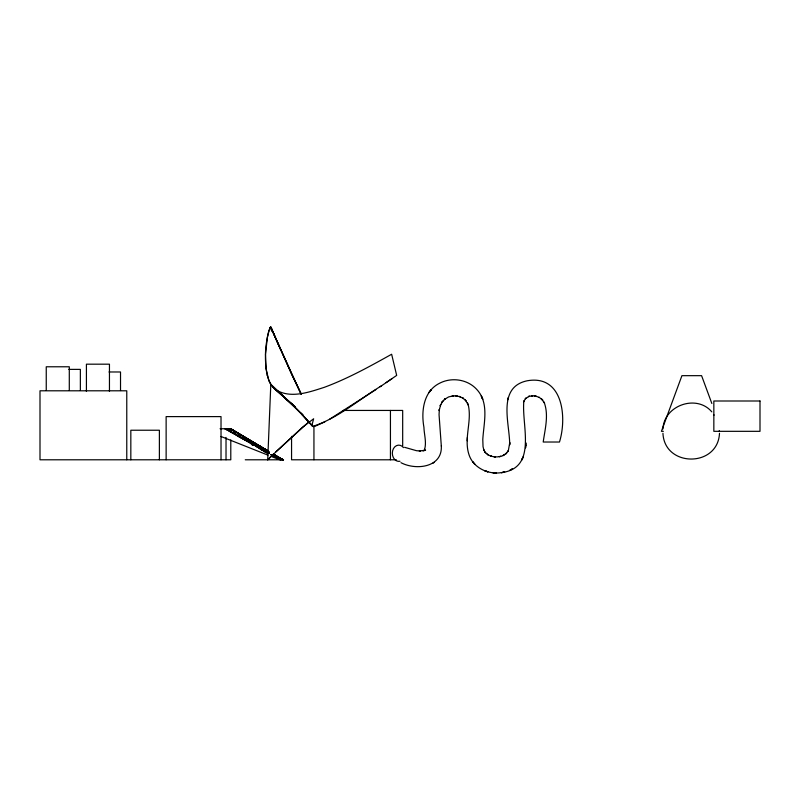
<?xml version="1.0" encoding="UTF-8"?>
<svg xmlns="http://www.w3.org/2000/svg" width="800" height="800" viewBox="0 0 800 800"><rect width="100%" height="100%" fill="white"/><g stroke="black" fill="none" stroke-linecap="round" stroke-linejoin="round"><path stroke-width="1.2" d="M400.97 462.68C415.85 470.58 442.59 467.58 441.31 445.87M441.31 446.02L439.06 414.71L439.34 409.36L439.18 410.57L440.72 404.47L440.17 405.77L442.83 401.07L441.89 402.27L445.52 398.59L444.24 399.54L448.63 396.92L453.69 395.77L452.16 395.94L457.17 395.96L455.73 395.76L460.53 396.88L459.3 396.4L463.58 398.55L462.57 397.85L466.02 400.84L465.27 399.96L468.47 405.23L467.48 402.96M270.8 384.59L267.72 459.79L270.4 457.16M523.58 401.94L523.88 400.92C521.18 426.18 538.87 470.55 497.93 472.98C486.12 473.54 473.53 467.1 469.32 455.62C463.21 438.99 472.38 421.26 468.14 404.48M467.36 437.45L467.23 440.79M525.72 445.75L525.84 442.82L525.8 443.79M719.49 433.29C717.94 467.62 664.49 467.62 662.94 433.29M662.97 428.93C663.82 405.59 696.48 393.77 711.81 411.85M539.15 397.3L542.83 400.19L541.09 398.5L544.54 403.05L544.07 402.14C548.99 414.91 545.03 429.02 543.21 442.02L559.48 442.02C567.15 417.26 562.94 374.4 527.14 380.79C496.61 387.26 509.88 423.75 509.69 444.88L509.78 442.52L508.34 450.67M425.24 450.37C424.46 450.43 424.66 450.49 424.16 450.66C427.03 443.26 424.14 434.88 423.92 427.24C421.04 411.39 423.45 391.22 439.54 383.27C451.3 377.05 467 379.17 476.25 388.89C489.61 402.5 483.73 422.79 482.79 439.62L483.04 446.68L484 450.54L483.63 449.63L485.59 452.92L484.93 452.06L488.17 454.91L487.11 454.19C492.06 457.56 498.86 457.77 504.12 455.01L502.82 455.67L506.75 452.97L505.71 453.97L508.43 450.5L507.83 451.7M508.25 397.49L507.65 399.79M424.8 449.29L424.34 450.43M523.72 401.47L525.91 398.1L525.22 398.71L529.56 396.19L528.36 396.51L532.76 395.75L531.43 395.77L536.1 396.15L534.76 395.83L539.27 397.37M270.14 327.43C264.87 342.65 264.24 359.63 267.18 375.42M271.67 331.2L270.6 327.02L268.75 331.04L267.39 337.12L265.54 354.14L265.95 368.26L268.9 380.79L270.6 384.19L274.41 388.77L295.09 406.72L272.37 386.67L293.48 405.81L270.6 384.19L303.23 415.5L291.1 403.32L302.04 414.65M267.72 459.79L273.32 454.31L282.98 459.79L273.39 454.2M273.04 454.59L302.57 427.17L313.64 418.78L312.13 424.51L312.66 426.41C337.96 418.33 358.94 399.46 381.56 385.76M275.99 451.74L308.41 422.23M392.08 378.57L380.09 386.76M432.64 463.42L434.18 462.37M386.09 382.67L396.67 375.4L391.64 354.25C369.8 366.44 347.8 378.62 324.29 387.33C308.68 392.32 289.21 399.43 274.41 388.77M375.82 389.65L329.46 419.31M510.95 469.67L512.57 468.83L509.64 470.32M324.9 421.84L314.93 426.3A15.51 2.86 -31.6 0 1 312.68 426.39L301.51 414.02L313.06 426.51M425.58 450.21L419.3 450.99L420.56 451.03L416.48 450.7L404.59 447.31M68.84 369.38L80.36 369.38L80.36 390.4M109.01 371.98L120.52 371.98L120.52 390.53M343.23 410.44L402.68 410.44L402.68 446.22M220.08 428.74L230.79 428.74L267.94 450.92M663.34 431.32L661.42 431.32L681.93 375.67L701.59 375.67L711.85 403.49M245.26 459.79L283.5 459.79L275.11 455.91M396.31 459.79L291.56 459.79L291.56 436.35M221.05 436.5L267.95 455.13M270.88 456.3L279.68 459.79M271.22 454.89L281.16 459.79L271.17 454.89M260.07 448.15L262.22 449.26M266.71 451.47L268.85 452.58M273.35 454.8L283.22 459.79L273.33 454.62M261.08 449.63L267.7 453.02M271.09 454.71L280.97 459.79M260.1 448.86L268.91 453.47L260.06 448.86M262.35 448.86L260.15 447.71L262.29 448.86M273.25 454.62L283.12 459.79L273.44 454.42M251.43 443.97L253.58 445.14M255.81 446.32L268.89 453.35M271.12 454.52L280.91 459.79L272.12 454.92M237.29 435.9L268.89 453.22M272.18 455.01L280.88 459.79L272.24 455.01M224.72 428.74L226.88 429.93M229.04 431.13L267.89 452.63M252.02 442.47L254.17 443.67M256.31 444.86L262.73 448.44M264.87 449.64L267.01 450.83M225.15 428.74L268.81 453.09M243.76 437.87L255.76 444.57M259.03 446.4L266.67 450.66M225.51 428.74L268.9 453.09L225.95 428.74M245.52 438.48L266.92 450.66M243.19 436.81L267.92 451.1L243.18 436.81M273.3 454.2L282.98 459.79M229.89 428.74L268.05 451.1M230.4 428.74L268.93 451.55M312.66 426.41L301.04 413.15M291.43 373.91L301.14 393.91M291.44 373.39L301.19 394M301.02 394.02L270.6 327.02M275.97 339.11L270.91 327.17L280.9 350.37M270.91 327.17L275.91 338.81M390.44 410.44L390.44 459.79M313.94 426.48L313.94 459.79M230.79 439.92L230.79 459.79L40 459.79L40 390.8L126.77 390.8L126.77 459.79M226.02 437.43L226.02 459.79M221.02 459.79L221.02 416.61L166.13 416.61L166.13 459.79M159.38 459.79L159.38 430.23L130.83 430.23L130.83 459.79M109.45 391.39L109.45 364.18L86.42 364.18L86.42 391.39M69.29 390.28L69.29 366.78L46.25 366.78L46.25 390.28M270.13 327.62A11.13 1.79 -83.9 0 1 270.6 327.06M270.81 384.09A41.62 36.2 -5.5 0 1 267.32 375.4M399.99 461.28A8.14 6.5 89 0 1 392.63 450.73A8.14 6.5 89 0 1 403.47 447.62M713.84 414.76A28.04 28.04 0 0 1 714.1 415.12M719.25 430.65A28.04 28.04 0 0 1 719.25 431.32M525.78 444.74L525.56 447.72L525.78 444.74M523.2 457.04L521.63 460.05L523.2 457.04M430.38 390.77L428.95 392.58L431.35 389.58L430.38 390.77M423.85 450.51L422.8 450.78L423.89 450.54M500.57 456.37L499.29 456.67L500.66 456.41M504.6 472.03L501.47 472.64L504.6 472.03M760 401L713.84 401L713.84 431.32L760 431.32L760 401M495.39 456.88L494.07 456.8L495.37 456.91M496.15 472.98L493.08 472.79L496.15 472.98M491.5 456.24L490.29 455.88L491.49 456.29M487.83 471.78L484.94 470.83L487.83 471.78M267.91 453.25L263.49 451.07L267.86 453.25M253.49 445.41L251.29 444.26L253.46 445.41M262.37 448.44L260.18 447.25L262.34 448.44M268.92 452.03L264.55 449.64L268.89 452.03M283.12 459.79L273.29 454.42L283.08 459.79M231.36 429.98L229.21 428.74L231.36 429.98M235.66 432.46L233.51 431.22L235.65 432.46M241.04 435.57L238.89 434.33L241.03 435.57M267.91 450.92L230.7 428.74L267.93 450.92M474.8 464.22L472.72 461.79L474.8 464.22M291.31 373.25L275.82 338.64L291.25 373.29M482.37 398.4L481.29 395.94L482.77 399.31L482.37 398.4"/></g></svg>
